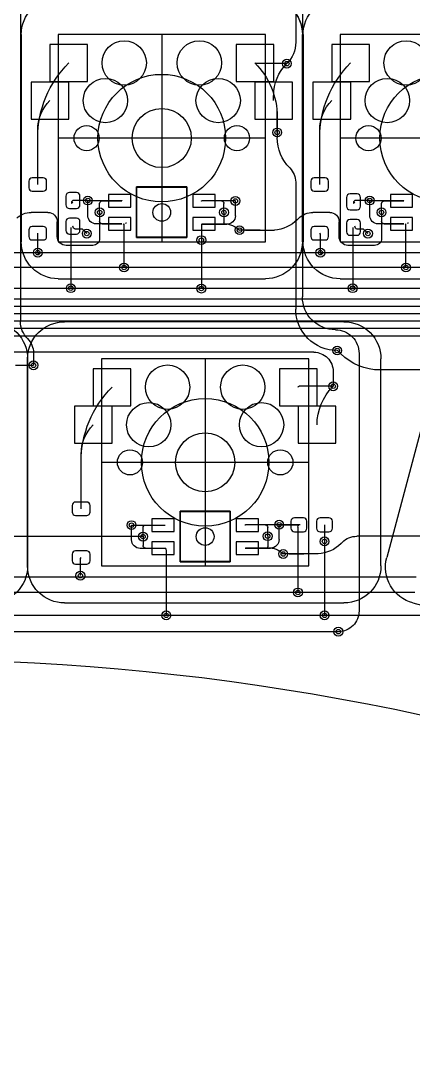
# Model space of a CAD drawing. Header units: millimetres. Extents: x -220 to 263, y -14 to 135.
# Drawn here: x -127.7 to -101.1, y -11.8 to 57.4 of the extents above; entities that cross this region are included whole.
import ezdxf

# ---------------------------------------------------------------- set-up
doc = ezdxf.new("R2010")
doc.units = ezdxf.units.MM
doc.layers.get('0').update_dxf_attribs({"color": 96, "lineweight": 25, "true_color": 0x008000})
for name, color, linetype, lineweight, true_color in [('livello 10', 6, 'Continuous', 25, 0xff00ff), ('livello 7', 6, 'Continuous', 25, 0xff00ff), ('livello 8', 18, 'Continuous', 25, 0x000000), ('livello 9', 18, 'Continuous', 25, 0x000000)]:
    doc.layers.add(name, color=color, linetype=linetype, lineweight=lineweight, true_color=true_color)

msp = doc.modelspace()

# ---------------------------------------------------------------- linework, layer by layer
msp.add_arc((-135.898, -152.987), 167.216, 57.60323, 99.26459)
at = {"layer": 'livello 10', "color": 6, "true_color": 0xff00ff, "flags": 128}
for points in [[(-125.122, 56.449), (-125.122, 42.449)], [(-111.123, 56.449), (-125.122, 56.449)], [(-111.122, 56.449), (-125.121, 56.449)], [(-111.123, 42.449), (-111.123, 56.449)], [(-106.072, 56.449), (-106.072, 42.449)], [(-92.073, 56.449), (-106.072, 56.449)], [(-92.073, 56.449), (-106.072, 56.449)], [(-125.122, 42.449), (-111.123, 42.449)], [(-106.072, 42.449), (-92.073, 42.449)], [(-122.191, 34.541), (-122.191, 20.541)], [(-108.192, 34.541), (-122.191, 34.541)], [(-108.192, 20.541), (-108.192, 34.541)], [(-122.191, 20.541), (-108.192, 20.541)]]:
    msp.add_lwpolyline(points, dxfattribs=at)
at = {"layer": 'livello 7', "color": 6, "true_color": 0xff00ff, "flags": 128}
for points in [[(-127.622, 56.449, -0.414214), (-125.122, 58.949)], [(-127.621, 56.449, -0.414214), (-125.121, 58.948)], [(-111.123, 58.949, -0.414214), (-108.623, 56.449)], [(-111.122, 58.948, -0.41419), (-108.622, 56.448)], [(-108.572, 56.449, -0.414214), (-106.072, 58.949)], [(-108.572, 56.449, -0.414214), (-106.072, 58.948)], [(-125.122, 39.949, -0.414214), (-127.622, 42.449)], [(-108.623, 42.449, -0.414214), (-111.123, 39.949)], [(-106.072, 39.949, -0.414214), (-108.572, 42.449)], [(-129.691, 37.041, -0.414214), (-127.191, 34.541)], [(-127.191, 34.541, -0.414225), (-124.691, 37.041)], [(-105.81, 37.041, -0.414214), (-103.31, 34.541)], [(-101.157, 18.041, -0.414222), (-102.924, 21.103)], [(-127.191, 20.541, -0.414202), (-129.691, 18.041)], [(-124.691, 18.041, -0.414214), (-127.191, 20.541)], [(-103.31, 20.541, -0.414202), (-105.81, 18.041)]]:
    msp.add_lwpolyline(points, format="xyb", dxfattribs=at)
for points in [[(-127.622, 56.449), (-127.622, 42.449)], [(-125.122, 56.449), (-125.122, 42.449)], [(-111.123, 56.449), (-125.122, 56.449)], [(-111.122, 56.449), (-125.121, 56.449)], [(-118.123, 56.449), (-118.123, 42.449)], [(-111.123, 42.449), (-111.123, 56.449)], [(-108.623, 42.449), (-108.623, 56.449)], [(-108.572, 56.449), (-108.572, 42.449)], [(-106.072, 56.449), (-106.072, 42.449)], [(-92.073, 56.449), (-106.072, 56.449)], [(-92.073, 56.449), (-106.072, 56.449)], [(-111.123, 49.449), (-125.122, 49.449)], [(-111.123, 49.449), (-125.122, 49.449)], [(-92.073, 49.449), (-106.072, 49.449)], [(-92.073, 49.449), (-106.072, 49.449)], [(-116.423, 46.149), (-119.823, 46.149)], [(-119.823, 46.149), (-119.823, 42.749)], [(-119.823, 42.749), (-119.823, 46.149)], [(-119.823, 46.149), (-116.423, 46.149)], [(-116.423, 42.749), (-116.423, 46.149)], [(-116.423, 46.149), (-116.423, 42.749)], [(-125.122, 42.449), (-111.123, 42.449)], [(-119.823, 42.749), (-116.423, 42.749)], [(-116.423, 42.749), (-119.823, 42.749)], [(-106.072, 42.449), (-92.073, 42.449)], [(-125.122, 39.949), (-111.123, 39.949)], [(-106.072, 39.949), (-92.073, 39.949)], [(-110.692, 37.041), (-124.691, 37.041)], [(-105.81, 37.041), (-119.809, 37.041)], [(-99.301, 34.626), (-102.924, 21.103)], [(-127.191, 20.541), (-127.191, 34.541)], [(-127.191, 34.541), (-127.191, 20.541)], [(-122.191, 34.541), (-122.191, 20.541)], [(-108.192, 34.541), (-122.191, 34.541)], [(-115.192, 34.541), (-115.192, 20.541)], [(-108.192, 20.541), (-108.192, 34.541)], [(-103.31, 20.541), (-103.31, 34.541)], [(-108.192, 27.541), (-122.191, 27.541)], [(-113.492, 24.241), (-116.892, 24.241)], [(-116.892, 24.241), (-116.892, 20.841)], [(-116.892, 24.241), (-113.492, 24.241)], [(-116.892, 20.841), (-116.892, 24.241)], [(-113.492, 20.841), (-113.492, 24.241)], [(-113.492, 24.241), (-113.492, 20.841)], [(-116.892, 20.841), (-113.492, 20.841)], [(-113.492, 20.841), (-116.892, 20.841)], [(-122.191, 20.541), (-108.192, 20.541)], [(-124.691, 18.041), (-110.692, 18.041)], [(-119.809, 18.041), (-105.81, 18.041)], [(-101.157, 18.041), (-87.635, 14.418)]]:
    msp.add_lwpolyline(points, dxfattribs=at)
at = {"layer": 'livello 7', "color": 6, "true_color": 0xff00ff}
for centre in [(-118.123, 49.449), (-99.073, 49.449), (-115.192, 27.541)]:
    msp.add_circle(centre, 4.311, dxfattribs=at)
at = {"layer": 'livello 8', "color": 163, "true_color": 0x4d7fc4, "flags": 128}
for points in [[(-108.623, 70.567), (-108.623, 38.731)], [(-109.073, 65.516), (-109.073, 55.931)], [(-127.673, 64.199), (-127.673, 37.062)], [(-123.138, 53.278), (-123.138, 55.778), (-125.688, 55.778), (-125.688, 53.278), (-123.138, 53.278)], [(-104.088, 53.278), (-104.088, 55.778), (-106.638, 55.778), (-106.638, 53.278), (-104.088, 53.278)], [(-109.288, 50.739), (-109.288, 53.239), (-111.838, 53.239), (-111.838, 50.739), (-109.288, 50.739)], [(-110.563, 51.989), (-110.563, 52.334)], [(-110.323, 49.832), (-110.323, 51.409)], [(-110.323, 49.832), (-110.323, 49.484)], [(-126.504, 46.317), (-126.504, 49.48)], [(-107.454, 46.317), (-107.454, 49.48)], [(-126.879, 46.767), (-126.965, 46.75), (-127.038, 46.701), (-127.087, 46.628), (-127.104, 46.542), (-127.104, 46.092), (-127.087, 46.006), (-127.038, 45.933), (-126.965, 45.885), (-126.879, 45.867), (-126.129, 45.867), (-126.043, 45.885), (-125.97, 45.933), (-125.921, 46.006), (-125.904, 46.092), (-125.904, 46.542), (-125.921, 46.628), (-125.97, 46.701), (-126.043, 46.75), (-126.129, 46.767), (-126.879, 46.767)], [(-109.073, 46.466), (-109.073, 37.901)], [(-107.829, 46.767), (-107.915, 46.75), (-107.988, 46.701), (-108.037, 46.628), (-108.054, 46.542), (-108.054, 46.092), (-108.037, 46.006), (-107.988, 45.933), (-107.915, 45.885), (-107.829, 45.867), (-107.079, 45.867), (-106.993, 45.885), (-106.92, 45.933), (-106.871, 46.006), (-106.854, 46.092), (-106.854, 46.542), (-106.871, 46.628), (-106.92, 46.701), (-106.993, 46.75), (-107.079, 46.767), (-107.829, 46.767)], [(-124.366, 45.77), (-124.457, 45.751), (-124.534, 45.7), (-124.586, 45.623), (-124.604, 45.532), (-124.604, 44.932), (-124.586, 44.841), (-124.534, 44.764), (-124.457, 44.713), (-124.366, 44.695), (-123.891, 44.695), (-123.8, 44.713), (-123.723, 44.764), (-123.672, 44.841), (-123.654, 44.932), (-123.654, 45.532), (-123.672, 45.623), (-123.723, 45.7), (-123.8, 45.751), (-123.891, 45.77), (-124.366, 45.77)], [(-105.404, 45.682), (-105.495, 45.664), (-105.572, 45.613), (-105.623, 45.535), (-105.641, 45.445), (-105.641, 44.845), (-105.623, 44.754), (-105.572, 44.677), (-105.495, 44.625), (-105.404, 44.607), (-104.929, 44.607), (-104.838, 44.625), (-104.761, 44.677), (-104.709, 44.754), (-104.691, 44.845), (-104.691, 45.445), (-104.709, 45.535), (-104.761, 45.613), (-104.838, 45.664), (-104.929, 45.682), (-105.404, 45.682)], [(-124.129, 45.232), (-124.216, 45.145)], [(-124.216, 45.145), (-124.216, 45.038)], [(-123.123, 45.232), (-124.129, 45.232)], [(-123.123, 44.232), (-123.123, 45.232)], [(-122.323, 44.432), (-122.323, 45.032)], [(-122.323, 44.432), (-122.323, 45.032)], [(-122.148, 45.207), (-120.823, 45.207)], [(-122.148, 45.207), (-120.823, 45.207)], [(-120.223, 44.782), (-120.223, 45.632), (-121.723, 45.632), (-121.723, 44.782), (-120.223, 44.782)], [(-114.523, 44.782), (-114.523, 45.632), (-116.023, 45.632), (-116.023, 44.782), (-114.523, 44.782)], [(-113.148, 45.207), (-115.423, 45.207)], [(-105.079, 45.232), (-105.166, 45.145)], [(-105.166, 45.145), (-105.166, 45.038)], [(-104.073, 45.232), (-105.079, 45.232)], [(-104.073, 44.232), (-104.073, 45.232)], [(-103.273, 44.432), (-103.273, 45.032)], [(-103.273, 44.432), (-103.273, 45.032)], [(-103.098, 45.207), (-101.773, 45.207)], [(-103.098, 45.207), (-101.773, 45.207)], [(-101.173, 44.782), (-101.173, 45.632), (-102.673, 45.632), (-102.673, 44.782), (-101.173, 44.782)], [(-113.923, 44.432), (-113.923, 43.715)], [(-124.366, 44.045), (-124.457, 44.026), (-124.534, 43.975), (-124.586, 43.898), (-124.604, 43.807), (-124.604, 43.207), (-124.586, 43.116), (-124.534, 43.039), (-124.457, 42.988), (-124.366, 42.969), (-123.891, 42.969), (-123.8, 42.988), (-123.723, 43.039), (-123.672, 43.116), (-123.654, 43.207), (-123.654, 43.807), (-123.672, 43.898), (-123.723, 43.975), (-123.8, 44.026), (-123.891, 44.045), (-124.366, 44.045)], [(-120.823, 43.657), (-122.548, 43.657)], [(-120.223, 43.232), (-120.223, 44.082), (-121.723, 44.082), (-121.723, 43.232), (-120.223, 43.232)], [(-120.673, 40.709), (-120.673, 43.657)], [(-114.523, 43.232), (-114.523, 44.082), (-116.023, 44.082), (-116.023, 43.232), (-114.523, 43.232)], [(-115.423, 43.657), (-113.899, 43.657)], [(-105.404, 43.957), (-105.495, 43.939), (-105.572, 43.888), (-105.623, 43.81), (-105.641, 43.72), (-105.641, 43.12), (-105.623, 43.029), (-105.572, 42.952), (-105.495, 42.9), (-105.404, 42.882), (-104.929, 42.882), (-104.838, 42.9), (-104.761, 42.952), (-104.709, 43.029), (-104.691, 43.12), (-104.691, 43.72), (-104.709, 43.81), (-104.761, 43.888), (-104.838, 43.939), (-104.929, 43.957), (-105.404, 43.957)], [(-101.773, 43.657), (-103.498, 43.657)], [(-101.173, 43.232), (-101.173, 44.082), (-102.673, 44.082), (-102.673, 43.232), (-101.173, 43.232)], [(-101.623, 40.709), (-101.623, 43.657)], [(-126.879, 43.467), (-126.965, 43.45), (-127.038, 43.401), (-127.087, 43.328), (-127.104, 43.242), (-127.104, 42.792), (-127.087, 42.706), (-127.038, 42.633), (-126.965, 42.585), (-126.879, 42.567), (-126.129, 42.567), (-126.043, 42.585), (-125.97, 42.633), (-125.921, 42.706), (-125.904, 42.792), (-125.904, 43.242), (-125.921, 43.328), (-125.97, 43.401), (-126.043, 43.45), (-126.129, 43.467), (-126.879, 43.467)], [(-126.504, 41.709), (-126.504, 43.017)], [(-124.273, 43.42), (-124.273, 39.309)], [(-123.491, 43.3), (-123.962, 43.3)], [(-123.191, 42.999), (-123.491, 43.3)], [(-107.829, 43.467), (-107.915, 43.45), (-107.988, 43.401), (-108.037, 43.328), (-108.054, 43.242), (-108.054, 42.792), (-108.037, 42.706), (-107.988, 42.633), (-107.915, 42.585), (-107.829, 42.567), (-107.079, 42.567), (-106.993, 42.585), (-106.92, 42.633), (-106.871, 42.706), (-106.854, 42.792), (-106.854, 43.242), (-106.871, 43.328), (-106.92, 43.401), (-106.993, 43.45), (-107.079, 43.467), (-107.829, 43.467)], [(-107.404, 42.967), (-107.454, 43.017)], [(-107.404, 41.709), (-107.404, 42.967)], [(-105.223, 43.42), (-105.223, 39.309)], [(-104.491, 43.3), (-104.912, 43.3)], [(-104.191, 42.999), (-104.491, 43.3)], [(-115.448, 42.557), (-115.448, 39.284)], [(-126.791, 34.933), (-126.791, 34.099)], [(-104.791, 34.899), (-104.791, 34.599)], [(-104.791, 34.599), (-104.791, 18.699)], [(-120.207, 31.371), (-120.207, 33.871), (-122.757, 33.871), (-122.757, 31.371), (-120.207, 31.371)], [(-106.563, 32.661), (-106.542, 32.682)], [(-106.357, 28.831), (-106.357, 31.331), (-108.907, 31.331), (-108.907, 28.831), (-106.357, 28.831)], [(-123.573, 24.41), (-123.573, 27.572)], [(-123.948, 24.86), (-124.034, 24.843), (-124.107, 24.794), (-124.156, 24.721), (-124.173, 24.635), (-124.173, 24.185), (-124.156, 24.099), (-124.107, 24.026), (-124.034, 23.977), (-123.948, 23.96), (-123.198, 23.96), (-123.112, 23.977), (-123.039, 24.026), (-122.99, 24.099), (-122.973, 24.185), (-122.973, 24.635), (-122.99, 24.721), (-123.039, 24.794), (-123.112, 24.843), (-123.198, 24.86), (-123.948, 24.86)], [(-118.792, 23.725), (-118.792, 22.874), (-117.292, 22.874), (-117.292, 23.725), (-118.792, 23.725)], [(-113.092, 23.725), (-113.092, 22.874), (-111.592, 22.874), (-111.592, 23.725), (-113.092, 23.725)], [(-109.392, 23.087), (-109.374, 22.996), (-109.322, 22.919), (-109.245, 22.868), (-109.154, 22.85), (-108.554, 22.85), (-108.463, 22.868), (-108.386, 22.919), (-108.335, 22.996), (-108.317, 23.087), (-108.317, 23.562), (-108.335, 23.653), (-108.386, 23.73), (-108.463, 23.781), (-108.554, 23.8), (-109.154, 23.8), (-109.245, 23.781), (-109.322, 23.73), (-109.374, 23.653), (-109.392, 23.562), (-109.392, 23.087)], [(-107.667, 23.087), (-107.649, 22.996), (-107.597, 22.919), (-107.52, 22.868), (-107.429, 22.85), (-106.829, 22.85), (-106.738, 22.868), (-106.661, 22.919), (-106.61, 22.996), (-106.592, 23.087), (-106.592, 23.562), (-106.61, 23.653), (-106.661, 23.73), (-106.738, 23.781), (-106.829, 23.8), (-107.429, 23.8), (-107.52, 23.781), (-107.597, 23.73), (-107.649, 23.653), (-107.667, 23.562), (-107.667, 23.087)], [(-120.167, 22.3), (-120.167, 23.3)], [(-119.392, 22.525), (-119.392, 23.124)], [(-119.217, 23.3), (-117.892, 23.3)], [(-110.192, 23.325), (-112.467, 23.325)], [(-110.192, 23.325), (-108.854, 23.325)], [(-108.923, 23.16), (-108.923, 18.749)], [(-108.773, 23.325), (-108.854, 23.325)], [(-107.129, 23.325), (-107.129, 22.199)], [(-118.792, 22.175), (-118.792, 21.325), (-117.292, 21.325), (-117.292, 22.175), (-118.792, 22.175)], [(-113.092, 22.175), (-113.092, 21.325), (-111.592, 21.325), (-111.592, 22.175), (-113.092, 22.175)], [(-110.967, 22.55), (-110.967, 21.832)], [(-107.129, 22.199), (-107.129, 17.215)], [(-123.948, 21.56), (-124.034, 21.543), (-124.107, 21.494), (-124.156, 21.421), (-124.173, 21.335), (-124.173, 20.885), (-124.156, 20.799), (-124.107, 20.726), (-124.034, 20.677), (-123.948, 20.66), (-123.198, 20.66), (-123.112, 20.677), (-123.039, 20.726), (-122.99, 20.799), (-122.973, 20.885), (-122.973, 21.335), (-122.99, 21.421), (-123.039, 21.494), (-123.112, 21.543), (-123.198, 21.56), (-123.948, 21.56)], [(-117.867, 21.725), (-119.592, 21.725)], [(-117.823, 21.582), (-117.823, 17.199)], [(-112.467, 21.775), (-110.943, 21.775)], [(-123.623, 19.887), (-123.623, 20.99)], [(-104.791, 18.699), (-104.791, 17.499)]]:
    msp.add_lwpolyline(points, dxfattribs=at)
for points in [[(-109.073, 55.931, -0.198912), (-109.673, 54.482)], [(-126.504, 49.48, -0.198909), (-124.413, 54.528)], [(-110.562, 52.334, -0.198908), (-109.673, 54.482)], [(-107.454, 49.48, -0.198909), (-105.363, 54.528)], [(-109.473, 47.432, -0.198913), (-110.323, 49.484)], [(-109.473, 47.432, -0.198897), (-109.073, 46.466)], [(-122.322, 45.032, -0.414214), (-122.148, 45.207)], [(-122.322, 45.032, -0.414214), (-122.148, 45.207)], [(-115.447, 45.182, -0.414214), (-115.423, 45.207)], [(-103.272, 45.032, -0.414214), (-103.098, 45.207)], [(-103.272, 45.032, -0.414214), (-103.098, 45.207)], [(-122.548, 43.657, -0.414214), (-123.123, 44.232)], [(-120.723, 43.607, -0.413628), (-120.673, 43.657)], [(-120.554, 43.684, -0.414214), (-120.504, 43.734)], [(-113.899, 43.657, -0.19889), (-113.923, 43.715)], [(-113.899, 43.657, -0.198904), (-112.873, 43.232)], [(-103.498, 43.657, -0.414214), (-104.073, 44.232)], [(-101.673, 43.607, -0.413628), (-101.623, 43.657)], [(-101.504, 43.684, -0.414214), (-101.454, 43.734)], [(-124.129, 43.507, -0.414214), (-124.123, 43.501)], [(-123.962, 43.3, -0.345371), (-124.129, 43.507)], [(-105.079, 43.507, -0.414214), (-105.073, 43.501)], [(-104.912, 43.3, -0.345371), (-105.079, 43.507)], [(-106.391, 36.499, -0.414214), (-108.623, 38.731)], [(-106.272, 35.1, -0.414214), (-109.073, 37.901)], [(-127.191, 35.899, -0.198909), (-127.673, 37.062)], [(-106.391, 36.499, -0.414214), (-104.791, 34.899)], [(-127.191, 35.899, -0.198913), (-126.791, 34.933)], [(-123.573, 27.572, -0.198912), (-121.482, 32.621)], [(-107.632, 30.081, -0.198913), (-106.563, 32.661)], [(-119.392, 23.125, -0.414214), (-119.217, 23.299)], [(-112.492, 23.3, -0.414214), (-112.467, 23.324)], [(-108.923, 23.16, -0.198868), (-108.854, 23.324)], [(-119.592, 21.725, -0.414214), (-120.167, 22.3)], [(-117.892, 21.749, -0.198992), (-117.823, 21.582)], [(-110.943, 21.774, -0.199022), (-110.967, 21.832)], [(-110.943, 21.775, -0.198922), (-109.917, 21.349)], [(-123.622, 20.99, -0.198911), (-123.573, 21.11)], [(-104.791, 17.499, -0.414214), (-106.191, 16.099)], [(-107.123, 17.199, -0.198295), (-107.129, 17.215)]]:
    msp.add_lwpolyline(points, format="xyb", dxfattribs=at)
at = {"layer": 'livello 8', "color": 254, "true_color": 0xd0d2cd, "flags": 128}
for points in [[(-116.423, 46.132), (-119.823, 46.132)], [(-119.823, 46.132), (-119.823, 42.732)], [(-119.823, 42.732), (-119.823, 46.132)], [(-119.823, 46.132), (-116.423, 46.132)], [(-116.423, 42.732), (-116.423, 46.132)], [(-116.423, 46.132), (-116.423, 42.732)], [(-119.823, 42.732), (-116.423, 42.732)], [(-116.423, 42.732), (-119.823, 42.732)], [(-113.492, 24.225), (-116.892, 24.225)], [(-116.892, 24.225), (-116.892, 20.825)], [(-116.892, 24.225), (-113.492, 24.225)], [(-116.892, 20.825), (-116.892, 24.225)], [(-113.492, 20.825), (-113.492, 24.225)], [(-113.492, 24.225), (-113.492, 20.825)], [(-116.892, 20.825), (-113.492, 20.825)], [(-113.492, 20.825), (-116.892, 20.825)]]:
    msp.add_lwpolyline(points, dxfattribs=at)
at = {"layer": 'livello 8', "color": 7}
for centre, radius in [((-120.663, 54.528), 1.5), ((-115.583, 54.528), 1.5), ((-101.613, 54.528), 1.5), ((-109.673, 54.482), 0.15), ((-121.933, 51.989), 1.5), ((-114.313, 51.989), 1.5), ((-102.883, 51.989), 1.5), ((-118.123, 49.449), 1.994), ((-118.123, 49.449), 1.994), ((-123.203, 49.449), 0.851), ((-123.203, 49.449), 0.851), ((-113.043, 49.449), 0.851), ((-113.043, 49.449), 0.851), ((-110.323, 49.832), 0.15), ((-104.153, 49.449), 0.851), ((-104.153, 49.449), 0.851), ((-123.123, 45.232), 0.15), ((-113.148, 45.207), 0.15), ((-104.073, 45.232), 0.15), ((-122.323, 44.432), 0.15), ((-113.923, 44.432), 0.15), ((-103.273, 44.432), 0.15), ((-123.191, 42.999), 0.15), ((-112.873, 43.232), 0.15), ((-104.191, 42.999), 0.15), ((-115.448, 42.557), 0.15), ((-126.504, 41.709), 0.15), ((-107.404, 41.709), 0.15), ((-120.673, 40.709), 0.15), ((-101.623, 40.709), 0.15), ((-124.273, 39.309), 0.15), ((-105.223, 39.309), 0.15), ((-115.448, 39.284), 0.15), ((-106.272, 35.1), 0.15), ((-126.791, 34.099), 0.15), ((-117.732, 32.621), 1.5), ((-112.652, 32.621), 1.5), ((-106.542, 32.682), 0.15), ((-119.002, 30.081), 1.5), ((-111.382, 30.081), 1.5), ((-115.192, 27.541), 1.994), ((-115.192, 27.541), 1.994), ((-120.272, 27.541), 0.851), ((-120.272, 27.541), 0.851), ((-110.112, 27.541), 0.851), ((-110.112, 27.541), 0.851), ((-120.167, 23.3), 0.15), ((-110.192, 23.325), 0.15), ((-119.392, 22.525), 0.15), ((-110.967, 22.55), 0.15), ((-107.129, 22.199), 0.15), ((-109.917, 21.35), 0.15), ((-123.623, 19.887), 0.15), ((-108.923, 18.749), 0.15), ((-117.823, 17.199), 0.15), ((-107.123, 17.199), 0.15), ((-106.191, 16.099), 0.15)]:
    msp.add_circle(centre, radius, dxfattribs=at)
at = {"layer": 'livello 8', "color": 7, "true_color": 0xececec}
for centre in [(-109.673, 54.482), (-110.323, 49.832), (-123.123, 45.232), (-113.148, 45.207), (-104.073, 45.232), (-122.323, 44.432), (-113.923, 44.432), (-103.273, 44.432), (-123.191, 42.999), (-112.873, 43.232), (-104.191, 42.999), (-115.448, 42.557), (-126.504, 41.709), (-107.404, 41.709), (-120.673, 40.709), (-101.623, 40.709), (-124.273, 39.309), (-115.448, 39.284), (-105.223, 39.309), (-106.272, 35.1), (-126.791, 34.099), (-106.542, 32.682), (-120.167, 23.3), (-110.192, 23.325), (-110.967, 22.55), (-119.392, 22.525), (-107.129, 22.199), (-109.917, 21.35), (-123.623, 19.887), (-108.923, 18.749), (-117.823, 17.199), (-107.123, 17.199), (-106.191, 16.099)]:
    msp.add_circle(centre, 0.3, dxfattribs=at)
at = {"layer": 'livello 8', "color": 163, "true_color": 0x4d7fc4}
for centre in [(-118.123, 44.432), (-115.192, 22.525)]:
    msp.add_circle(centre, 0.599, dxfattribs=at)
at = {"layer": 'livello 9', "color": 22, "true_color": 0xc83434, "flags": 128}
for points in [[(-113.108, 55.778), (-113.108, 53.278), (-110.558, 53.278), (-110.558, 55.778), (-113.108, 55.778)], [(-109.673, 54.482), (-111.721, 54.482)], [(-126.958, 53.239), (-126.958, 50.739), (-124.408, 50.739), (-124.408, 53.239), (-126.958, 53.239)], [(-107.908, 53.239), (-107.908, 50.739), (-105.358, 50.739), (-105.358, 53.239), (-107.908, 53.239)], [(-110.323, 50.883), (-110.323, 49.832)], [(-126.504, 46.317), (-126.504, 50.006)], [(-107.454, 46.317), (-107.454, 50.006)], [(-126.879, 46.767), (-126.965, 46.75), (-127.038, 46.701), (-127.087, 46.628), (-127.104, 46.542), (-127.104, 46.092), (-127.087, 46.006), (-127.038, 45.933), (-126.965, 45.885), (-126.879, 45.867), (-126.129, 45.867), (-126.043, 45.885), (-125.97, 45.933), (-125.921, 46.006), (-125.904, 46.092), (-125.904, 46.542), (-125.921, 46.628), (-125.97, 46.701), (-126.043, 46.75), (-126.129, 46.767), (-126.879, 46.767)], [(-107.829, 46.767), (-107.915, 46.75), (-107.988, 46.701), (-108.037, 46.628), (-108.054, 46.542), (-108.054, 46.092), (-108.037, 46.006), (-107.988, 45.933), (-107.915, 45.885), (-107.829, 45.867), (-107.079, 45.867), (-106.993, 45.885), (-106.92, 45.933), (-106.871, 46.006), (-106.854, 46.092), (-106.854, 46.542), (-106.871, 46.628), (-106.92, 46.701), (-106.993, 46.75), (-107.079, 46.767), (-107.829, 46.767)], [(-124.366, 45.77), (-124.457, 45.751), (-124.534, 45.7), (-124.586, 45.623), (-124.604, 45.532), (-124.604, 44.932), (-124.586, 44.841), (-124.534, 44.764), (-124.457, 44.713), (-124.366, 44.695), (-123.891, 44.695), (-123.8, 44.713), (-123.723, 44.764), (-123.672, 44.841), (-123.654, 44.932), (-123.654, 45.532), (-123.672, 45.623), (-123.723, 45.7), (-123.8, 45.751), (-123.891, 45.77), (-124.366, 45.77)], [(-105.404, 45.682), (-105.495, 45.664), (-105.572, 45.613), (-105.623, 45.535), (-105.641, 45.445), (-105.641, 44.845), (-105.623, 44.754), (-105.572, 44.677), (-105.495, 44.625), (-105.404, 44.607), (-104.929, 44.607), (-104.838, 44.625), (-104.761, 44.677), (-104.709, 44.754), (-104.691, 44.845), (-104.691, 45.445), (-104.709, 45.535), (-104.761, 45.613), (-104.838, 45.664), (-104.929, 45.682), (-105.404, 45.682)], [(-124.129, 45.232), (-124.216, 45.145)], [(-124.129, 45.126), (-124.216, 45.038)], [(-123.123, 45.232), (-124.129, 45.232)], [(-123.123, 45.232), (-120.848, 45.232)], [(-120.223, 44.782), (-120.223, 45.632), (-121.723, 45.632), (-121.723, 44.782), (-120.223, 44.782)], [(-114.523, 44.782), (-114.523, 45.632), (-116.023, 45.632), (-116.023, 44.782), (-114.523, 44.782)], [(-114.098, 45.207), (-115.423, 45.207)], [(-113.923, 44.432), (-113.923, 45.032)], [(-113.148, 44.207), (-113.148, 45.207)], [(-105.079, 45.232), (-105.166, 45.145)], [(-105.079, 45.126), (-105.166, 45.038)], [(-104.073, 45.232), (-105.079, 45.232)], [(-104.073, 45.232), (-101.798, 45.232)], [(-101.173, 44.782), (-101.173, 45.632), (-102.673, 45.632), (-102.673, 44.782), (-101.173, 44.782)], [(-125.824, 44.432), (-126.957, 44.432)], [(-122.323, 44.432), (-122.323, 43.832)], [(-122.323, 44.432), (-122.323, 43.832)], [(-106.774, 44.432), (-107.907, 44.432)], [(-103.273, 44.432), (-103.273, 43.832)], [(-103.273, 44.432), (-103.273, 43.832)], [(-125.191, 42.799), (-125.191, 43.799)], [(-124.366, 44.045), (-124.457, 44.026), (-124.534, 43.975), (-124.586, 43.898), (-124.604, 43.807), (-124.604, 43.207), (-124.586, 43.116), (-124.534, 43.039), (-124.457, 42.988), (-124.366, 42.969), (-123.891, 42.969), (-123.8, 42.988), (-123.723, 43.039), (-123.672, 43.116), (-123.654, 43.207), (-123.654, 43.807), (-123.672, 43.898), (-123.723, 43.975), (-123.8, 44.026), (-123.891, 44.045), (-124.366, 44.045)], [(-122.323, 43.832), (-122.323, 42.667)], [(-122.148, 43.657), (-120.823, 43.657)], [(-122.148, 43.657), (-120.823, 43.657)], [(-120.223, 43.232), (-120.223, 44.082), (-121.723, 44.082), (-121.723, 43.232), (-120.223, 43.232)], [(-114.523, 43.232), (-114.523, 44.082), (-116.023, 44.082), (-116.023, 43.232), (-114.523, 43.232)], [(-115.448, 43.632), (-115.448, 42.557)], [(-115.448, 43.632), (-113.723, 43.632)], [(-108.965, 43.939), (-108.873, 44.032)], [(-106.141, 42.799), (-106.141, 43.799)], [(-105.404, 43.957), (-105.495, 43.939), (-105.572, 43.888), (-105.623, 43.81), (-105.641, 43.72), (-105.641, 43.12), (-105.623, 43.029), (-105.572, 42.952), (-105.495, 42.9), (-105.404, 42.882), (-104.929, 42.882), (-104.838, 42.9), (-104.761, 42.952), (-104.709, 43.029), (-104.691, 43.12), (-104.691, 43.72), (-104.709, 43.81), (-104.761, 43.888), (-104.838, 43.939), (-104.929, 43.957), (-105.404, 43.957)], [(-103.273, 43.832), (-103.273, 42.667)], [(-103.098, 43.657), (-101.773, 43.657)], [(-103.098, 43.657), (-101.773, 43.657)], [(-101.173, 43.232), (-101.173, 44.082), (-102.673, 44.082), (-102.673, 43.232), (-101.173, 43.232)], [(-126.879, 43.467), (-126.965, 43.45), (-127.038, 43.401), (-127.087, 43.328), (-127.104, 43.242), (-127.104, 42.792), (-127.087, 42.706), (-127.038, 42.633), (-126.965, 42.585), (-126.879, 42.567), (-126.129, 42.567), (-126.043, 42.585), (-125.97, 42.633), (-125.921, 42.706), (-125.904, 42.792), (-125.904, 43.242), (-125.921, 43.328), (-125.97, 43.401), (-126.043, 43.45), (-126.129, 43.467), (-126.879, 43.467)], [(-126.504, 41.709), (-126.504, 43.017)], [(-123.491, 43.3), (-123.962, 43.3)], [(-123.191, 42.999), (-123.491, 43.3)], [(-111.473, 43.234), (-112.867, 43.234)], [(-112.473, 43.232), (-112.47, 43.234)], [(-112.47, 43.234), (-111.473, 43.234)], [(-111.473, 43.234), (-110.514, 43.234)], [(-107.829, 43.467), (-107.915, 43.45), (-107.988, 43.401), (-108.037, 43.328), (-108.054, 43.242), (-108.054, 42.792), (-108.037, 42.706), (-107.988, 42.633), (-107.915, 42.585), (-107.829, 42.567), (-107.079, 42.567), (-106.993, 42.585), (-106.92, 42.633), (-106.871, 42.706), (-106.854, 42.792), (-106.854, 43.242), (-106.871, 43.328), (-106.92, 43.401), (-106.993, 43.45), (-107.079, 43.467), (-107.829, 43.467)], [(-107.404, 42.967), (-107.454, 43.017)], [(-107.404, 41.709), (-107.404, 42.967)], [(-104.491, 43.3), (-104.912, 43.3)], [(-104.191, 42.999), (-104.491, 43.3)], [(-89.504, 41.709), (-163.773, 41.709)], [(-122.791, 42.199), (-124.591, 42.199)], [(-103.741, 42.199), (-105.541, 42.199)], [(-68.949, 40.709), (-162.423, 40.709)], [(-161.523, 39.309), (-70.049, 39.309)], [(-154.273, 38.099), (-70.273, 38.099)], [(-154.023, 38.599), (-70.273, 38.599)], [(-158.273, 37.599), (-70.144, 37.599)], [(-156.523, 37.099), (-70.394, 37.099)], [(-155.773, 36.099), (-70.626, 36.099)], [(-154.773, 36.599), (-70.644, 36.599)], [(-107.842, 34.982), (-128.123, 34.982)], [(-106.243, 35.1), (-106.272, 35.1)], [(-106.129, 34.986), (-106.243, 35.1)], [(-128.001, 34.099), (-126.791, 34.099)], [(-110.177, 33.871), (-110.177, 31.371), (-107.627, 31.371), (-107.627, 33.871), (-110.177, 33.871)], [(-106.542, 33.682), (-106.542, 32.682)], [(-87.705, 33.782), (-103.367, 33.782)], [(-106.542, 32.682), (-108.84, 32.682)], [(-124.027, 31.331), (-124.027, 28.831), (-121.477, 28.831), (-121.477, 31.331), (-124.027, 31.331)], [(-123.573, 24.41), (-123.573, 28.098)], [(-123.948, 24.86), (-124.034, 24.843), (-124.107, 24.794), (-124.156, 24.721), (-124.173, 24.635), (-124.173, 24.185), (-124.156, 24.099), (-124.107, 24.026), (-124.034, 23.977), (-123.948, 23.96), (-123.198, 23.96), (-123.112, 23.977), (-123.039, 24.026), (-122.99, 24.099), (-122.973, 24.185), (-122.973, 24.635), (-122.99, 24.721), (-123.039, 24.794), (-123.112, 24.843), (-123.198, 24.86), (-123.948, 24.86)], [(-118.792, 23.725), (-118.792, 22.874), (-117.292, 22.874), (-117.292, 23.725), (-118.792, 23.725)], [(-113.092, 23.725), (-113.092, 22.874), (-111.592, 22.874), (-111.592, 23.725), (-113.092, 23.725)], [(-109.392, 23.087), (-109.374, 22.996), (-109.322, 22.919), (-109.245, 22.868), (-109.154, 22.85), (-108.554, 22.85), (-108.463, 22.868), (-108.386, 22.919), (-108.335, 22.996), (-108.317, 23.087), (-108.317, 23.562), (-108.335, 23.653), (-108.386, 23.73), (-108.463, 23.781), (-108.554, 23.8), (-109.154, 23.8), (-109.245, 23.781), (-109.322, 23.73), (-109.374, 23.653), (-109.392, 23.562), (-109.392, 23.087)], [(-107.667, 23.087), (-107.649, 22.996), (-107.597, 22.919), (-107.52, 22.868), (-107.429, 22.85), (-106.829, 22.85), (-106.738, 22.868), (-106.661, 22.919), (-106.61, 22.996), (-106.592, 23.087), (-106.592, 23.562), (-106.61, 23.653), (-106.661, 23.73), (-106.738, 23.781), (-106.829, 23.8), (-107.429, 23.8), (-107.52, 23.781), (-107.597, 23.73), (-107.649, 23.653), (-107.667, 23.562), (-107.667, 23.087)], [(-120.167, 23.3), (-117.892, 23.3)], [(-111.142, 23.325), (-112.467, 23.325)], [(-110.967, 22.55), (-110.967, 23.15)], [(-110.192, 22.325), (-110.192, 23.325)], [(-108.854, 23.325), (-110.192, 23.325)], [(-107.129, 23.325), (-107.129, 22.199)], [(-128.832, 22.55), (-119.392, 22.55)], [(-119.392, 22.55), (-119.392, 22.525)], [(-119.392, 22.525), (-119.392, 21.925)], [(-118.792, 22.175), (-118.792, 21.325), (-117.292, 21.325), (-117.292, 22.175), (-118.792, 22.175)], [(-113.092, 22.175), (-113.092, 21.325), (-111.592, 21.325), (-111.592, 22.175), (-113.092, 22.175)], [(-105.917, 22.15), (-106.01, 22.057)], [(-99.664, 22.55), (-104.951, 22.55)], [(-123.948, 21.56), (-124.034, 21.543), (-124.107, 21.494), (-124.156, 21.421), (-124.173, 21.335), (-124.173, 20.885), (-124.156, 20.799), (-124.107, 20.726), (-124.034, 20.677), (-123.948, 20.66), (-123.198, 20.66), (-123.112, 20.677), (-123.039, 20.726), (-122.99, 20.799), (-122.973, 20.885), (-122.973, 21.335), (-122.99, 21.421), (-123.039, 21.494), (-123.112, 21.543), (-123.198, 21.56), (-123.948, 21.56)], [(-119.217, 21.749), (-117.892, 21.749)], [(-112.492, 21.749), (-110.767, 21.749)], [(-123.623, 19.887), (-123.623, 20.99)], [(-108.517, 21.352), (-109.911, 21.352)], [(-109.517, 21.35), (-109.514, 21.352)], [(-109.514, 21.352), (-108.517, 21.352)], [(-107.559, 21.352), (-108.517, 21.352)], [(-147.523, 19.799), (-100.923, 19.799)], [(-108.923, 18.749), (-132.601, 18.749)], [(-101.033, 18.749), (-108.923, 18.749)], [(-131.023, 17.219), (-100.523, 17.219)], [(-106.191, 16.099), (-146.759, 16.099)]]:
    msp.add_lwpolyline(points, dxfattribs=at)
for points in [[(-111.721, 54.482, -0.199015), (-111.833, 54.529)], [(-111.832, 54.529, -0.198915), (-110.323, 50.883)], [(-126.504, 50.006, -0.198905), (-125.683, 51.988)], [(-107.454, 50.006, -0.198905), (-106.633, 51.988)], [(-120.848, 45.232, -0.414214), (-120.823, 45.207)], [(-114.098, 45.207, -0.414214), (-113.923, 45.032)], [(-101.798, 45.232, -0.414214), (-101.773, 45.207)], [(-127.923, 44.032, -0.198905), (-126.957, 44.432)], [(-125.824, 44.432, -0.414214), (-125.191, 43.799)], [(-108.873, 44.032, -0.198905), (-107.907, 44.432)], [(-106.774, 44.432, -0.414214), (-106.141, 43.799)], [(-122.148, 43.657, -0.414214), (-122.323, 43.832)], [(-122.148, 43.657, -0.414214), (-122.323, 43.832)], [(-113.148, 44.207, -0.414163), (-113.723, 43.632)], [(-108.965, 43.939, -0.180292), (-110.514, 43.234)], [(-103.098, 43.657, -0.414214), (-103.273, 43.832)], [(-103.098, 43.657, -0.414214), (-103.273, 43.832)], [(-123.962, 43.3, -0.345371), (-124.129, 43.507)], [(-112.872, 43.232, -0.197847), (-112.867, 43.234)], [(-104.912, 43.3, -0.345371), (-105.079, 43.507)], [(-124.591, 42.199, -0.414214), (-125.191, 42.799)], [(-122.323, 42.667, -0.414214), (-122.791, 42.199)], [(-105.541, 42.199, -0.414214), (-106.141, 42.799)], [(-103.273, 42.667, -0.414214), (-103.741, 42.199)], [(-126.427, 41.632, -0.414214), (-126.504, 41.709)], [(-107.327, 41.632, -0.414214), (-107.404, 41.709)], [(-107.842, 34.982, -0.414214), (-106.542, 33.682)], [(-106.023, 34.882, -0.001127), (-106.129, 34.986)], [(-103.367, 33.782, -0.198919), (-106.023, 34.882)], [(-108.902, 32.621, -0.414214), (-108.84, 32.682)], [(-123.573, 28.098, -0.198909), (-122.752, 30.081)], [(-111.142, 23.325, -0.414214), (-110.967, 23.15)], [(-110.192, 22.324, -0.414163), (-110.767, 21.75)], [(-105.917, 22.149, -0.198913), (-104.951, 22.549)], [(-119.217, 21.749, -0.414214), (-119.392, 21.924)], [(-106.01, 22.057, -0.180292), (-107.559, 21.352)], [(-123.622, 20.99, -0.198911), (-123.573, 21.11)], [(-109.917, 21.35, -0.196489), (-109.911, 21.352)]]:
    msp.add_lwpolyline(points, format="xyb", dxfattribs=at)
at = {"layer": 'livello 9', "color": 254, "true_color": 0xd0d2cd, "flags": 128}
for points in [[(-116.423, 46.132), (-119.823, 46.132)], [(-119.823, 46.132), (-119.823, 42.732)], [(-119.823, 42.732), (-119.823, 46.132)], [(-119.823, 46.132), (-116.423, 46.132)], [(-116.423, 42.732), (-116.423, 46.132)], [(-116.423, 46.132), (-116.423, 42.732)], [(-119.823, 42.732), (-116.423, 42.732)], [(-116.423, 42.732), (-119.823, 42.732)], [(-113.492, 24.225), (-116.892, 24.225)], [(-116.892, 24.225), (-116.892, 20.825)], [(-116.892, 24.225), (-113.492, 24.225)], [(-116.892, 20.825), (-116.892, 24.225)], [(-113.492, 20.825), (-113.492, 24.225)], [(-113.492, 24.225), (-113.492, 20.825)], [(-116.892, 20.825), (-113.492, 20.825)], [(-113.492, 20.825), (-116.892, 20.825)]]:
    msp.add_lwpolyline(points, dxfattribs=at)
at = {"layer": 'livello 9', "color": 7}
for centre, radius in [((-120.663, 54.528), 1.5), ((-115.583, 54.528), 1.5), ((-101.613, 54.528), 1.5), ((-109.673, 54.482), 0.15), ((-121.933, 51.989), 1.5), ((-114.313, 51.989), 1.5), ((-102.883, 51.989), 1.5), ((-118.123, 49.449), 1.994), ((-118.123, 49.449), 1.994), ((-123.203, 49.449), 0.851), ((-123.203, 49.449), 0.851), ((-113.043, 49.449), 0.851), ((-113.043, 49.449), 0.851), ((-110.323, 49.832), 0.15), ((-104.153, 49.449), 0.851), ((-104.153, 49.449), 0.851), ((-123.123, 45.232), 0.15), ((-113.148, 45.207), 0.15), ((-104.073, 45.232), 0.15), ((-122.323, 44.432), 0.15), ((-113.923, 44.432), 0.15), ((-103.273, 44.432), 0.15), ((-123.191, 42.999), 0.15), ((-112.873, 43.232), 0.15), ((-104.191, 42.999), 0.15), ((-115.448, 42.557), 0.15), ((-126.504, 41.709), 0.15), ((-107.404, 41.709), 0.15), ((-120.673, 40.709), 0.15), ((-101.623, 40.709), 0.15), ((-124.273, 39.309), 0.15), ((-105.223, 39.309), 0.15), ((-115.448, 39.284), 0.15), ((-106.272, 35.1), 0.15), ((-126.791, 34.099), 0.15), ((-117.732, 32.621), 1.5), ((-112.652, 32.621), 1.5), ((-106.542, 32.682), 0.15), ((-119.002, 30.081), 1.5), ((-111.382, 30.081), 1.5), ((-115.192, 27.541), 1.994), ((-115.192, 27.541), 1.994), ((-120.272, 27.541), 0.851), ((-120.272, 27.541), 0.851), ((-110.112, 27.541), 0.851), ((-110.112, 27.541), 0.851), ((-120.167, 23.3), 0.15), ((-110.192, 23.325), 0.15), ((-119.392, 22.525), 0.15), ((-110.967, 22.55), 0.15), ((-107.129, 22.199), 0.15), ((-109.917, 21.35), 0.15), ((-123.623, 19.887), 0.15), ((-108.923, 18.749), 0.15), ((-117.823, 17.199), 0.15), ((-107.123, 17.199), 0.15), ((-106.191, 16.099), 0.15)]:
    msp.add_circle(centre, radius, dxfattribs=at)
at = {"layer": 'livello 9', "color": 7, "true_color": 0xececec}
for centre in [(-109.673, 54.482), (-110.323, 49.832), (-123.123, 45.232), (-113.148, 45.207), (-104.073, 45.232), (-122.323, 44.432), (-113.923, 44.432), (-103.273, 44.432), (-123.191, 42.999), (-112.873, 43.232), (-104.191, 42.999), (-115.448, 42.557), (-126.504, 41.709), (-107.404, 41.709), (-120.673, 40.709), (-101.623, 40.709), (-124.273, 39.309), (-115.448, 39.284), (-105.223, 39.309), (-106.272, 35.1), (-126.791, 34.099), (-106.542, 32.682), (-120.167, 23.3), (-110.192, 23.325), (-110.967, 22.55), (-119.392, 22.525), (-107.129, 22.199), (-109.917, 21.35), (-123.623, 19.887), (-108.923, 18.749), (-117.823, 17.199), (-107.123, 17.199), (-106.191, 16.099)]:
    msp.add_circle(centre, 0.3, dxfattribs=at)
at = {"layer": 'livello 9', "color": 22, "true_color": 0xc83434}
for centre in [(-118.123, 44.432), (-115.192, 22.525)]:
    msp.add_circle(centre, 0.599, dxfattribs=at)

doc.saveas('drawing.dxf')
